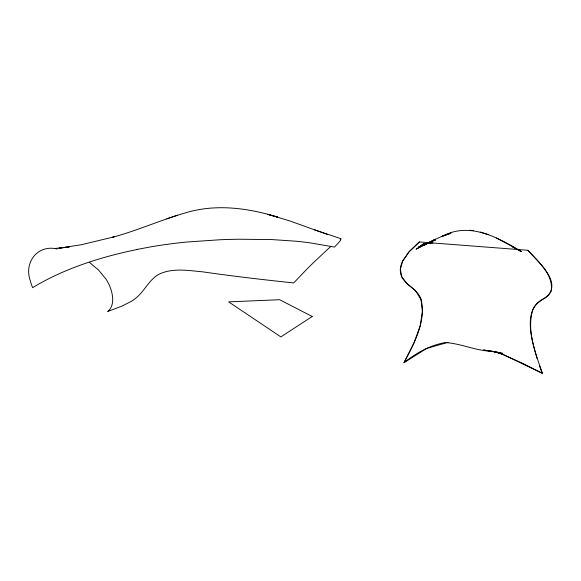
<?xml version="1.0" encoding="UTF-8"?>
<svg xmlns="http://www.w3.org/2000/svg" width="581" height="581" viewBox="0 0 581 581"><rect width="100%" height="100%" fill="white"/><g stroke="black" fill="none" stroke-linecap="round" stroke-linejoin="round"><path stroke-width="0.87" d="M537.047 358.433C531.905 339.805 521.339 308.01 545.406 297.864C563.94 283.383 537.57 261.268 527.889 250.273L419.359 241.936L409.118 251.733L402.778 260.825L400.345 269.214L401.82 276.905L407.208 283.891L415.524 290.594L420.942 299.585L422.503 311.293L420.201 325.709L414.028 342.834L403.991 362.675L426.701 348.404L448.053 342.34M419.359 241.936L408.857 252.031L402.51 261.37A143.158 46.197 -13.3 0 0 400.324 269.969C399.997 284.915 419.802 287.726 421.617 301.917C425.365 323.588 413.679 344.155 403.991 362.675C416.279 352.928 430.477 344.853 446.157 342.449M521.31 251.566L512.398 246.729L521.31 251.566C497.844 237.251 469.041 221.441 441.967 236.452L450.958 233.177L442.54 236.089L433.651 240.062L424.297 245.095L434.573 239.735L416.119 249.162L426.258 243.664M340.183 239.052C343.313 238.806 335.15 245.865 334.591 247.085L310.486 242.923A167.648 77.927 3.6 0 0 296.513 241.246L272.206 239.597L239.43 239.227A340.735 158.388 3.6 0 0 219.974 239.764L187.322 241.979A278.735 129.57 3.6 0 0 149.121 247.157L137.087 249.445M426.229 243.606L418.117 247.274L428.763 242.814L420.448 245.531L430.732 242.727L423.128 243.926L432.925 242.981M425.553 243.998L435.634 239.917L427.042 243.236M327.473 234.484L289.418 220.78L267.71 214.345L277.74 217.112C248.515 208.129 216.728 203.728 186.879 212.443C161.7 219.633 137.733 230.49 112.424 237.302L114.145 236.823L81.587 244.681L58.899 248.254L69.35 246.91L55.318 248.436M177.321 215.275L166.711 218.863M446.593 342.659C462.098 343.887 476.587 351.047 492.361 351.273L483.523 349.987L502.747 353.415L494.177 351.723M469.702 230.272L473.268 230.563M57.091 249.002C37.562 244.187 23.683 262.67 30.306 280.696A42.072 32.674 53.4 0 0 32.616 287.697A304.996 141.771 3.6 0 1 137.152 249.51M494.184 351.803L503.662 354.497M480.233 232.066L488.069 234.513M341.076 238.747L314.604 229.851M495.709 351.919L502.543 354.228L542.305 373.292C535.602 353.001 526.241 330.85 532.93 309.346C536.619 300.66 546.808 299.273 551.173 291.263C553.802 274.196 537.941 261.77 527.889 250.273M497.016 351.999L498.52 352.587M499.275 352.885L522.544 363.27L542.305 373.292L539.488 365.66M496.29 237.978L513.553 247.15M89.38 262.329L98.617 270.1L105.945 279.033A35.819 26.82 50 0 1 110.68 288.663C113.186 295.94 114.486 306.064 107.688 311.46L121.77 306.194L131.27 301.386A78.028 36.269 3.6 0 0 136.339 297.755C144.88 290.609 149.339 279.236 159.528 273.949C173.123 267.768 188.607 270.572 202.929 271.864C233.104 276.258 263.411 279.722 293.703 282.94L307.008 269.025A36.342 1.983 -45.3 0 1 310 266.04A35.877 1.961 -45.3 0 1 314.524 261.61L328.287 248.762A64.716 3.53 -45.3 0 1 330.604 246.7M312.215 316.485L280.87 336.9L228.638 301.859L279.643 299.716L312.215 316.485"/></g></svg>
